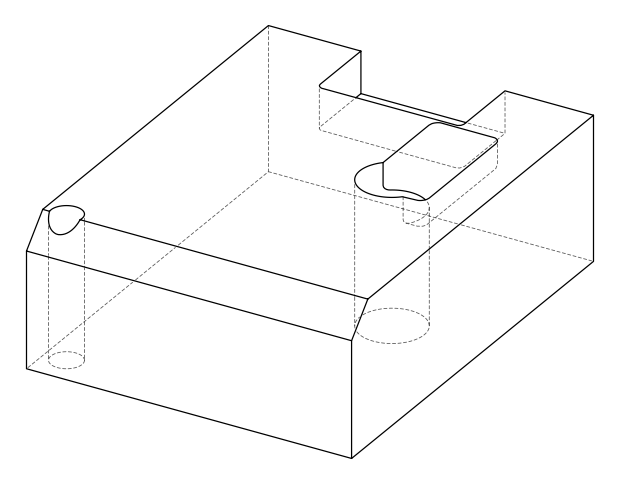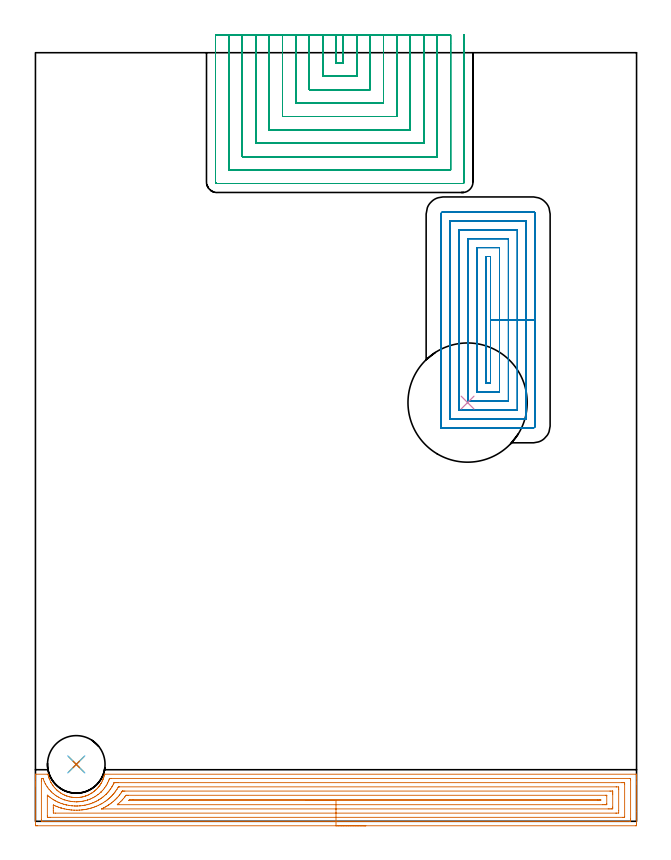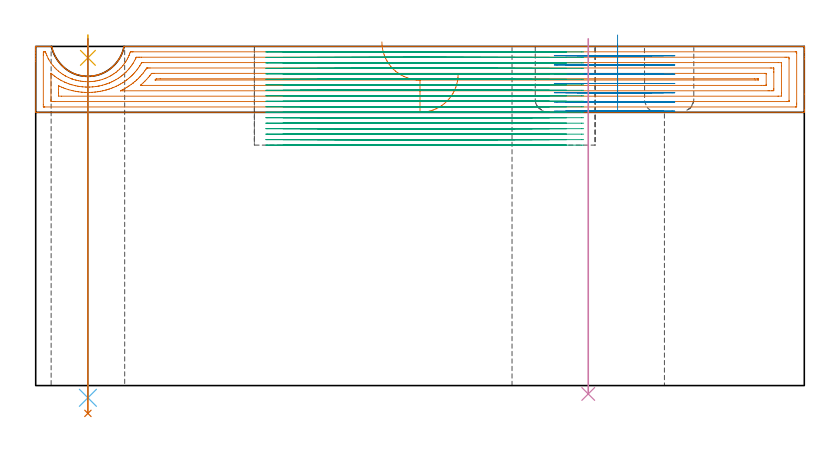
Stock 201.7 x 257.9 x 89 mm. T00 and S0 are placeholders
(PLAN: 7 operations, 6 tool changes, 92.4 min)
(1 AREA_MILL | FG_CHAMFER_SURFACE | UGT0205_001 | 11.15 min | 30184 mm3)
(2 MILL_RECTANGULAR_POCKET | POCKET_RECTANGULAR_STRAIGHT | UGT0201_089 | Follow Part, ap 2.5, ae 75% | 13.27 min | 57416 mm3)
(3 MILL_SLOT | SLOT_PARTIAL_RECTANGULAR | NXT0201_008 | Follow Part, ap 1.5, ae 75% | 66.81 min | 108469 mm3)
(4 INDEXABLE_INSERT_DRILL_THROUGH_HOLE_FROM_SOLID | STEP1HOLE | NXT0302_035 | 0.37 min | 94972 mm3)
(5 SPOT_DRILL | STEP1HOLE_1 | NXT0321_9005460120000 | 0.05 min | 140 mm3)
(6 DRILL_THROUGH_HOLE_INTO_CENTER | STEP1HOLE_1 | NXT0301_065 | 0.38 min | 6033 mm3)
(7 DRILL_TO_ENLARGE_THROUGH_HOLE | STEP1HOLE_1 | UGT0301_260 | 0.39 min | 19474 mm3)
(TOOL UGT0205_001 | Chamfer Mill 20 x 3 x 45 deg. | D20 FL50 Z2)
(TOOL UGT0201_089 | End mill 10 mm | D10 R3 FL22 Z4)
(TOOL NXT0201_008 | ENDMILL 6mm [2P460-0600-NA 1630] | D6 FL26 Z6)
(TOOL NXT0302_035 | Index. Insert Drill 40mm [880-D4000L40-05] | D40 PA176 FL200 Z2)
(TOOL NXT0321_9005460120000 | NC Spot Drill, 142deg, 12mm, Carbide, Uncoated | D12 PA142 FL30 Z2)
(TOOL NXT0301_065 | Carbide Drill 9.4mm [860.1-0940-075A1-MM 2214] | D9.4 PA140 FL98 Z2)
(TOOL UGT0301_260 | Twist Drill 19.3 mm | D19.3 PA118 FL140 Z2)
(OP 1 AREA_MILL)
G17 G21 G94 G90
T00 M6
G54
G17 G0 G90 X110.85 Y-1.5 S1061 M3
G43 Z99. H0
Z81.7
G94 G1 X110.812 Z80.828 F250.
X110.698 Z79.964
X110.509 Z79.112
X110.247 Z78.28
X109.913 Z77.474
X109.51 Z76.7
X109.041 Z75.964
X108.51 Z75.272
X107.921 Z74.629
X107.278 Z74.04
X106.586 Z73.508
X105.85 Z73.04
X105.076 Z72.637
X104.27 Z72.303
X103.438 Z72.041
X102.586 Z71.852
X101.721 Z71.738
X100.85 Z71.7
X0.588
X0.306 Y-1.497 Z71.702
X0.01 Y-1.491 Z71.706
X0. Y-1.191 Z72.006
Y11.919 Z85.113
Y12.508 Z85.702
Y13.115 Z86.312
Y13.401 Z86.597
Y14.008 Z87.205
Y14.294 Z87.489
Y14.865 Z88.064
Y15.408 Z88.607
X0.007 Y15.749 Z88.941
X0.01 Y15.805 Z88.995
X0.139 Y15.8 Z89.
X4.157
X4.209 Y15.802 Z88.998
X4.235 Y15.717 Z88.915
X4.271 Y15.556 Z88.755
X4.302 Y15.409 Z88.608
X4.365 Y15.187 Z88.385
X4.453 Y14.871 Z88.07
X4.536 Y14.611 Z87.81
X4.596 Y14.425 Z87.624
X4.646 Y14.294 Z87.493
X4.766 Y13.982 Z87.181
X5.17 Y13.094 Z86.293
X5.196 Y13.04 Z86.238
X5.443 Y12.618 Z85.818
X5.705 Y12.206 Z85.403
X5.806 Y12.061 Z85.257
X5.893 Y11.935 Z85.133
X6.09 Y11.671 Z84.869
X6.383 Y11.317 Z84.514
X6.677 Y10.992 Z84.188
X6.984 Y10.675 Z83.873
X7.058 Y10.606 Z83.806
X7.124 Y10.545 Z83.745
X7.251 Y10.429 Z83.625
X7.421 Y10.284 Z83.48
X7.56 Y10.165 Z83.362
X7.878 Y9.911 Z83.11
X8.402 Y9.54 Z82.736
X8.609 Y9.411 Z82.608
X8.772 Y9.309 Z82.506
X9.216 Y9.065 Z82.263
X9.666 Y8.841 Z82.04
X9.946 Y8.72 Z81.915
X10.1 Y8.65 Z81.849
X10.13 Y8.638 Z81.838
X10.222 Y8.603 Z81.802
X10.328 Y8.563 Z81.759
X10.392 Y8.542 Z81.736
X10.56 Y8.481 Z81.678
X11.006 Y8.342 Z81.541
X11.454 Y8.222 Z81.422
X11.496 Y8.213 Z81.413
X11.9 Y8.127 Z81.325
X12.174 Y8.083 Z81.276
X12.348 Y8.052 Z81.25
X12.533 Y8.031 Z81.227
X12.62 Y8.022 Z81.215
X12.795 Y8. Z81.196
X13.242 Y7.967 Z81.164
X13.689 Y7.953 Z81.149
X14.136 Y7.965 Z81.163
X14.583 Y7.997 Z81.194
X14.848 Y8.029 Z81.224
X14.951 Y8.039 Z81.238
X15.03 Y8.048 Z81.247
X15.212 Y8.078 Z81.277
X15.478 Y8.122 Z81.321
X15.739 Y8.178 Z81.375
X15.924 Y8.217 Z81.415
X16.108 Y8.266 Z81.464
X16.184 Y8.287 Z81.483
X16.27 Y8.309 Z81.506
X16.372 Y8.337 Z81.533
X16.63 Y8.419 Z81.612
X16.818 Y8.478 Z81.672
X16.855 Y8.491 Z81.686
X17.076 Y8.571 Z81.766
X17.264 Y8.638 Z81.837
X17.298 Y8.65 Z81.849
X17.712 Y8.831 Z82.03
X17.837 Y8.893 Z82.092
X17.967 Y8.957 Z82.155
X18.084 Y9.015 Z82.214
X18.162 Y9.053 Z82.252
X18.606 Y9.297 Z82.494
X18.858 Y9.454 Z82.65
X18.997 Y9.54 Z82.737
X19.5 Y9.895 Z83.093
X19.749 Y10.092 Z83.291
X19.829 Y10.155 Z83.354
X19.966 Y10.272 Z83.471
X20.15 Y10.428 Z83.626
X20.195 Y10.47 Z83.668
X20.394 Y10.652 Z83.852
X20.712 Y10.98 Z84.178
X21.017 Y11.316 Z84.515
X21.288 Y11.644 Z84.841
X21.383 Y11.776 Z84.975
X21.48 Y11.911 Z85.11
X21.587 Y12.061 Z85.257
X21.68 Y12.19 Z85.389
X21.691 Y12.205 Z85.404
X21.801 Y12.375 Z85.574
X21.886 Y12.508 Z85.704
X21.945 Y12.599 Z85.797
X21.977 Y12.653 Z85.853
X22.043 Y12.764 Z85.963
X22.154 Y12.954 Z86.148
X22.182 Y13.002 Z86.196
X22.23 Y13.096 Z86.291
X22.443 Y13.535 Z86.734
X22.638 Y13.982 Z87.181
X22.71 Y14.175 Z87.373
X22.754 Y14.294 Z87.489
X22.804 Y14.426 Z87.623
X22.948 Y14.871 Z88.07
X23.037 Y15.187 Z88.381
X23.076 Y15.324 Z88.519
X23.123 Y15.536 Z88.732
X23.174 Y15.748 Z88.94
X23.191 Y15.804 Z88.995
X23.311 Y15.8 Z89.
X201.561
X201.69 Y15.805 Z88.995
X201.693 Y15.749 Z88.941
X201.7 Y15.408 Z88.607
Y14.871 Z88.07
Y14.294 Z87.489
Y13.115 Z86.312
Y12.508 Z85.702
Y3.283 Z76.48
Y-0.887 Z72.31
X201.698 Y-1.193 Z72.004
X201.69 Y-1.492 Z71.705
X201.392 Y-1.499 Z71.699
X100.85 Y-1.5 Z71.7
Y-0.086 Z73.114
X2.371 Y-0.085 Z73.115
X2.279 Y-0.084 Z73.116
X2.096 Y-0.079 Z73.121
X2.009 Y-0.073 Z73.127
X2.006 Y-0.047 Z73.153
X2.004 Y0.006 Z73.206
X2. Y0.528 Z73.728
Y13.401 Z86.601
X2.002 Y13.771 Z86.971
X2.01 Y14.294 Z87.494
X2.014 Y14.379 Z87.579
X2.188 Y14.383 Z87.583
X2.28 Y14.385 Z87.585
X2.371
X2.462 Y14.382 Z87.582
X2.521 Y14.379 Z87.579
X2.552 Y14.374 Z87.574
X2.559 Y14.358 Z87.558
X2.585 Y14.294 Z87.494
X2.707 Y13.957 Z87.157
X2.94 Y13.401 Z86.601
X3.262 Y12.674 Z85.874
X3.351 Y12.508 Z85.708
X3.46 Y12.309 Z85.509
X3.898 Y11.615 Z84.815
X4.153 Y11.25 Z84.45
X4.569 Y10.722 Z83.922
X5.044 Y10.186 Z83.386
X5.393 Y9.829 Z83.029
X5.935 Y9.344 Z82.544
X6.442 Y8.936 Z82.136
X6.827 Y8.663 Z81.863
X7.197 Y8.414 Z81.614
X7.718 Y8.097 Z81.297
X7.739 Y8.085 Z81.285
X7.819 Y8.043 Z81.243
X8.609 Y7.648 Z80.848
X9.3 Y7.351 Z80.551
X9.5 Y7.274 Z80.474
X9.553 Y7.255 Z80.455
X9.592 Y7.242 Z80.442
X9.875 Y7.15 Z80.35
X10.392 Y7.001 Z80.201
X10.596 Y6.945 Z80.145
X11.283 Y6.788 Z79.988
X11.723 Y6.709 Z79.909
X12.174 Y6.644 Z79.844
X12.355 Y6.621 Z79.821
X12.52 Y6.604 Z79.804
X13.065 Y6.564 Z79.764
X13.671 Y6.543 Z79.743
X13.867 Y6.542 Z79.742
X13.924 Y6.543 Z79.743
X13.954
X14.528 Y6.578 Z79.778
X14.848 Y6.601 Z79.801
X15.339 Y6.657 Z79.857
X15.739 Y6.72 Z79.92
X16.103 Y6.785 Z79.985
X16.63 Y6.9 Z80.1
X16.827 Y6.953 Z80.153
X17.521 Y7.148 Z80.348
X17.526 Y7.15 Z80.35
X18.176 Y7.387 Z80.587
X18.412 Y7.482 Z80.682
X18.802 Y7.653 Z80.853
X19.304 Y7.896 Z81.096
X19.4 Y7.946 Z81.146
X19.579 Y8.043 Z81.243
X19.969 Y8.269 Z81.469
X20.195 Y8.409 Z81.609
X20.511 Y8.619 Z81.819
X20.965 Y8.936 Z82.136
X21.034 Y8.988 Z82.188
X21.086 Y9.029 Z82.229
X21.521 Y9.393 Z82.593
X21.977 Y9.789 Z82.989
X21.998 Y9.809 Z83.009
X22.018 Y9.829 Z83.029
X22.431 Y10.268 Z83.468
X22.855 Y10.736 Z83.936
X22.869 Y10.754 Z83.954
X23.236 Y11.247 Z84.447
X23.499 Y11.615 Z84.815
X23.605 Y11.77 Z84.97
X23.76 Y12.01 Z85.21
X24.047 Y12.508 Z85.708
X24.246 Y12.913 Z86.113
X24.472 Y13.401 Z86.601
X24.527 Y13.526 Z86.726
X24.651 Y13.835 Z87.035
X24.773 Y14.172 Z87.372
X24.818 Y14.294 Z87.494
X24.85 Y14.375 Z87.575
X25.176 Y14.382 Z87.582
X25.359 Y14.385 Z87.585
X25.451 Y14.386 Z87.586
X25.542
X199.329 Y14.385 Z87.585
X199.421 Y14.384 Z87.584
X199.603 Y14.379 Z87.579
X199.691 Y14.373 Z87.573
X199.694 Y14.347 Z87.547
X199.696 Y14.294 Z87.494
X199.7 Y13.923 Z87.123
Y0.899 Z74.099
X199.698 Y0.529 Z73.729
X199.69 Y0.006 Z73.206
X199.686 Y-0.079 Z73.121
X199.513 Y-0.083 Z73.117
X199.42 Y-0.085 Z73.115
X100.85 Y-0.086 Z73.114
Y1.328 Z74.528
X5.044 Y1.329 Z74.529
X4.613 Y1.331 Z74.531
X4.153 Y1.336 Z74.536
X4.01 Y1.339 Z74.539
X4.003 Y1.639 Z74.839
X4.001 Y1.792 Z74.992
Y8.35 Z81.55
X4.004 Y8.656 Z81.856
X4.009 Y8.743 Z81.943
X4.012 Y8.766 Z81.966
X4.153 Y8.649 Z81.849
X4.483 Y8.37 Z81.57
X4.886 Y8.043 Z81.243
X5.044 Y7.922 Z81.122
X5.474 Y7.612 Z80.812
X5.935 Y7.316 Z80.516
X6.21 Y7.15 Z80.35
X6.604 Y6.926 Z80.126
X6.827 Y6.809 Z80.009
X7.516 Y6.459 Z79.659
X7.718 Y6.371 Z79.571
X7.99 Y6.257 Z79.457
X8.609 Y6.014 Z79.214
X8.975 Y5.89 Z79.09
X9.5 Y5.732 Z78.932
X10.213 Y5.543 Z78.743
X10.392 Y5.501 Z78.701
X10.504 Y5.476 Z78.676
X11.052 Y5.364 Z78.564
X11.283 Y5.324 Z78.524
X11.33 Y5.317 Z78.517
X12.174 Y5.211 Z78.411
X12.342 Y5.195 Z78.395
X13.065 Y5.148 Z78.348
X13.291 Y5.138 Z78.338
X13.631 Y5.13 Z78.33
X13.956 Y5.135 Z78.335
X14.178 Y5.142 Z78.342
X14.848 Y5.179 Z78.379
X15.02 Y5.192 Z78.392
X15.739 Y5.27 Z78.47
X15.822 Y5.281 Z78.481
X16.353 Y5.364 Z78.564
X16.587 Y5.407 Z78.607
X16.63 Y5.416 Z78.616
X17.314 Y5.572 Z78.772
X17.521 Y5.626 Z78.826
X18.009 Y5.768 Z78.968
X18.412 Y5.89 Z79.09
X18.684 Y5.985 Z79.185
X19.304 Y6.207 Z79.407
X19.339 Y6.221 Z79.421
X19.426 Y6.257 Z79.457
X19.955 Y6.498 Z79.698
X20.195 Y6.614 Z79.814
X20.551 Y6.793 Z79.993
X21.086 Y7.082 Z80.282
X21.129 Y7.107 Z80.307
X21.202 Y7.15 Z80.35
X21.675 Y7.452 Z80.652
X21.977 Y7.654 Z80.854
X22.205 Y7.815 Z81.015
X22.514 Y8.043 Z81.243
X22.713 Y8.199 Z81.399
X22.869 Y8.326 Z81.526
X23.195 Y8.609 Z81.809
X23.564 Y8.936 Z82.136
X23.665 Y9.031 Z82.231
X23.76 Y9.125 Z82.325
X24.1 Y9.488 Z82.688
X24.408 Y9.829 Z83.029
X24.521 Y9.959 Z83.159
X24.651 Y10.116 Z83.316
X24.912 Y10.46 Z83.66
X25.104 Y10.722 Z83.922
X25.285 Y10.98 Z84.18
X25.542 Y11.362 Z84.562
X25.638 Y11.519 Z84.719
X25.693 Y11.615 Z84.815
X25.959 Y12.09 Z85.29
X26.166 Y12.508 Z85.708
X26.254 Y12.688 Z85.888
X26.298 Y12.781 Z85.981
X26.346 Y12.877 Z86.077
X26.385 Y12.953 Z86.153
X26.433 Y12.964 Z86.164
X26.865 Y12.969 Z86.169
X27.325 Y12.971 Z86.171
X27.753
X196.656
X197.087 Y12.969 Z86.169
X197.547 Y12.964 Z86.164
X197.69 Y12.961 Z86.161
X197.697 Y12.661 Z85.861
X197.699 Y12.508 Z85.708
Y1.639 Z74.839
X197.695 Y1.486 Z74.686
X197.69 Y1.384 Z74.584
X197.683 Y1.335 Z74.535
X197.662 Y1.333 Z74.533
X197.547 Y1.331 Z74.531
X197.118 Y1.329 Z74.529
X100.85 Y1.328 Z74.528
Y2.743 Z75.943
X6.768 Y2.744 Z75.944
X6.01 Y2.756 Z75.956
X6. Y3.513 Z76.713
Y3.578 Z76.778
Y4.471 Z77.671
Y5.299 Z78.499
X6.002 Y5.364 Z78.564
X6.006 Y5.435 Z78.635
X6.022 Y5.465 Z78.665
X6.242 Y5.364 Z78.564
X6.827 Y5.106 Z78.306
X7.269 Y4.921 Z78.121
X7.718 Y4.748 Z77.948
X8.561 Y4.471 Z77.671
X8.609 Y4.456 Z77.656
X8.63 Y4.45 Z77.65
X9.5 Y4.226 Z77.426
X9.821 Y4.15 Z77.35
X10.392 Y4.033 Z77.233
X10.924 Y3.938 Z77.138
X11.283 Y3.89 Z77.09
X11.946 Y3.806 Z77.006
X12.174 Y3.786 Z76.986
X12.907 Y3.737 Z76.937
X13.065 Y3.731 Z76.931
X13.817 Y3.718 Z76.918
X13.956 Y3.72 Z76.92
X14.677 Y3.749 Z76.949
X14.848 Y3.76 Z76.96
X15.503 Y3.814 Z77.014
X15.739 Y3.84 Z77.04
X16.298 Y3.911 Z77.111
X16.63 Y3.965 Z77.165
X17.061 Y4.039 Z77.239
X17.521 Y4.136 Z77.336
X17.795 Y4.196 Z77.396
X18.412 Y4.353 Z77.553
X18.505 Y4.378 Z77.578
X18.829 Y4.471 Z77.671
X19.191 Y4.584 Z77.784
X19.304 Y4.621 Z77.821
X19.848 Y4.818 Z78.018
X20.195 Y4.947 Z78.147
X20.492 Y5.067 Z78.267
X21.086 Y5.324 Z78.524
X21.113 Y5.337 Z78.537
X21.169 Y5.364 Z78.564
X21.704 Y5.638 Z78.838
X21.977 Y5.785 Z78.985
X22.279 Y5.954 Z79.154
X22.796 Y6.257 Z79.457
X22.841 Y6.284 Z79.484
X22.869 Y6.302 Z79.502
X23.374 Y6.643 Z79.843
X23.76 Y6.915 Z80.115
X23.895 Y7.015 Z80.215
X24.069 Y7.15 Z80.35
X24.39 Y7.412 Z80.612
X24.651 Y7.629 Z80.829
X24.871 Y7.823 Z81.023
X25.112 Y8.043 Z81.243
X25.332 Y8.254 Z81.454
X25.542 Y8.465 Z81.665
X25.769 Y8.708 Z81.908
X25.975 Y8.936 Z82.136
X26.188 Y9.182 Z82.382
X26.433 Y9.473 Z82.673
X26.588 Y9.674 Z82.874
X26.703 Y9.829 Z83.029
X26.963 Y10.192 Z83.392
X27.325 Y10.715 Z83.915
X27.327 Y10.719 Z83.919
X27.662 Y11.277 Z84.477
X27.819 Y11.532 Z84.732
X27.832 Y11.551 Z84.751
X27.852 Y11.553 Z84.753
X27.903 Y11.555 Z84.755
X28.007 Y11.557 Z84.757
X28.216
X194.873
X194.932 Y11.556 Z84.756
X195.69 Y11.544 Z84.744
X195.7 Y10.787 Z83.987
Y10.722 Z83.922
X195.699 Y3.578 Z76.778
X195.693 Y2.757 Z75.957
X194.873 Y2.744 Z75.944
X194.815 Y2.743 Z75.943
X100.85
Y4.157 Z77.357
X22.869
X22.289 Y4.158 Z77.358
X22.274 Y4.16 Z77.36
X22.267 Y4.161 Z77.361
X22.273 Y4.175 Z77.375
X22.852 Y4.471 Z77.671
X22.869 Y4.48 Z77.68
X23.434 Y4.798 Z77.998
X23.76 Y4.985 Z78.185
X23.996 Y5.128 Z78.328
X24.375 Y5.364 Z78.564
X24.542 Y5.473 Z78.673
X24.651 Y5.546 Z78.746
X25.065 Y5.842 Z79.042
X25.542 Y6.189 Z79.389
X25.581 Y6.219 Z79.419
X25.628 Y6.257 Z79.457
X26.066 Y6.625 Z79.825
X26.433 Y6.937 Z80.137
X26.546 Y7.037 Z80.237
X26.667 Y7.15 Z80.35
X27. Y7.475 Z80.675
X27.325 Y7.802 Z81.002
X27.441 Y7.926 Z81.126
X27.546 Y8.043 Z81.243
X27.857 Y8.403 Z81.603
X28.216 Y8.828 Z82.028
X28.263 Y8.889 Z82.089
X28.299 Y8.936 Z82.136
X28.639 Y9.405 Z82.605
X28.941 Y9.829 Z83.029
X29.009 Y9.927 Z83.127
X29.107 Y10.069 Z83.269
X29.152 Y10.123 Z83.323
X29.182 Y10.136 Z83.336
X29.252 Y10.139 Z83.339
X29.396 Y10.141 Z83.341
X29.685 Y10.143 Z83.343
X29.998
X192.778
X193.091 Y10.142 Z83.342
X193.673 Y10.139 Z83.339
X193.684 Y10.137 Z83.337
X193.694 Y10.118 Z83.318
X193.697 Y9.829 Z83.029
X193.7 Y9.219 Z82.419
Y8.936 Z82.136
X193.699 Y4.755 Z77.955
X193.695 Y4.471 Z77.671
X193.69 Y4.173 Z77.373
X193.398 Y4.164 Z77.364
X193.091 Y4.16 Z77.36
X192.513 Y4.157 Z77.357
X192.2
X100.85
Y5.571 Z78.771
X28.009
X27.662 Y5.573 Z78.773
X27.557 Y5.574 Z78.774
X27.469 Y5.578 Z78.778
X27.504 Y5.619 Z78.819
X27.647 Y5.747 Z78.947
X27.746 Y5.835 Z79.035
X28.226 Y6.257 Z79.457
X28.669 Y6.696 Z79.896
X29.118 Y7.15 Z80.35
X29.526 Y7.623 Z80.823
X29.884 Y8.043 Z81.243
X29.936 Y8.106 Z81.306
X29.998 Y8.185 Z81.385
X30.324 Y8.61 Z81.81
X30.4 Y8.704 Z81.904
X30.424 Y8.722 Z81.922
X30.462 Y8.725 Z81.925
X30.547 Y8.727 Z81.927
X30.889 Y8.729 Z81.929
X31.096
X191.309
X191.516 Y8.728 Z81.928
X191.652 Y8.724 Z81.924
X191.681 Y8.722 Z81.922
X191.69 Y8.709 Z81.909
X191.694 Y8.683 Z81.883
X191.699 Y8.545 Z81.745
X191.7 Y5.865 Z79.065
X191.697 Y5.734 Z78.934
X191.69 Y5.63 Z78.83
X191.684 Y5.578 Z78.778
X191.65 Y5.576 Z78.776
X191.309 Y5.572 Z78.772
X191.102 Y5.571 Z78.771
X190.417
X100.85
Y6.985 Z80.185
X31.507 Y6.986 Z80.186
X31.419 Y6.987 Z80.187
X31.362 Y6.99 Z80.19
X31.345 Y6.993 Z80.193
X31.35 Y7.002 Z80.202
X31.475 Y7.15 Z80.35
X31.623 Y7.308 Z80.508
X32.672 Y7.315 Z80.515
X188.635
X189.363 Y7.313 Z80.513
X189.526 Y7.311 Z80.511
X189.681 Y7.308 Z80.508
X189.69 Y7.15 Z80.35
X189.683 Y6.992 Z80.192
X189.526 Y6.99 Z80.19
X188.799 Y6.986 Z80.186
X100.85 Y6.985 Z80.185
X99.978 Z80.223
X99.113 Z80.337
X98.262 Z80.526
X97.43 Z80.788
X96.624 Z81.122
X95.85 Z81.525
X95.114 Z81.994
X94.422 Z82.525
X93.779 Z83.114
X93.189 Z83.757
X92.658 Z84.45
X92.19 Z85.185
X91.787 Z85.959
X91.453 Z86.765
X91.191 Z87.597
X91.002 Z88.449
X90.888 Z89.314
X90.85 Z90.185
G0 Z99.
M5
M2
(OP 2 MILL_RECTANGULAR_POCKET)
G17 G21 G94 G90
T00 M6
G54
G17 G0 G90 X152.7 Y147.99 S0 M3
G43 Z99. H0
Z92.
G94 G1 Y168.25 Z86.571 F250.
Y189.5 F500.
X151.1
Y147.
X152.7
Y168.25
X155.7
Y192.5
X148.1
Y144.
X155.7
Y168.25
X158.7
Y195.5
X145.1
Y141.
X158.7
Y168.25
X161.7
Y198.5
X142.1
Y138.
X161.7
Y168.25
X164.7
Y201.5
X139.1
Y135.
X164.7
Y168.25
X167.7
Y203.8
G3 X167. Y204.5 R0.7
G1 X136.8
G3 X136.1 Y203.8 R0.7
G1 Y132.
X167.
G3 X167.7 Y132.7 R0.7
G1 Y168.25
Y169.25
G0 X152.7 Y147.99 Z89.571
G1 Y168.25 Z84.143 F250.
Y189.5 F500.
X151.1
Y147.
X152.7
Y168.25
X155.7
Y192.5
X148.1
Y144.
X155.7
Y168.25
X158.7
Y195.5
X145.1
Y141.
X158.7
Y168.25
X161.7
Y198.5
X142.1
Y138.
X161.7
Y168.25
X164.7
Y201.5
X139.1
Y135.
X164.7
Y168.25
X167.7
Y203.8
G3 X167. Y204.5 R0.7
G1 X136.8
G3 X136.1 Y203.8 R0.7
G1 Y132.
X167.
G3 X167.7 Y132.7 R0.7
G1 Y168.25
Y169.25
G0 X152.7 Y147.99 Z87.143
G1 Y168.25 Z81.714 F250.
Y189.5 F500.
X151.1
Y147.
X152.7
Y168.25
X155.7
Y192.5
X148.1
Y144.
X155.7
Y168.25
X158.7
Y195.5
X145.1
Y141.
X158.7
Y168.25
X161.7
Y198.5
X142.1
Y138.
X161.7
Y168.25
X164.7
Y201.5
X139.1
Y135.
X164.7
Y168.25
X167.7
Y203.8
G3 X167. Y204.5 R0.7
G1 X136.8
G3 X136.1 Y203.8 R0.7
G1 Y132.
X167.
G3 X167.7 Y132.7 R0.7
G1 Y168.25
Y169.25
G0 X152.7 Y147.99 Z84.714
G1 Y168.25 Z79.286 F250.
Y189.5 F500.
X151.1
Y147.
X152.7
Y168.25
X155.7
Y192.5
X148.1
Y144.
X155.7
Y168.25
X158.7
Y195.5
X145.1
Y141.
X158.7
Y168.25
X161.7
Y198.5
X142.1
Y138.
X161.7
Y168.25
X164.7
Y201.5
X139.1
Y135.
X164.7
Y168.25
X167.7
Y203.8
G3 X167. Y204.5 R0.7
G1 X136.8
G3 X136.1 Y203.8 R0.7
G1 Y132.
X167.
G3 X167.7 Y132.7 R0.7
G1 Y168.25
Y169.25
G0 X152.7 Y147.99 Z82.286
G1 Y168.25 Z76.857 F250.
Y189.5 F500.
X151.1
Y147.
X152.7
Y168.25
X155.7
Y192.5
X148.1
Y144.
X155.7
Y168.25
X158.7
Y195.5
X145.1
Y141.
X158.7
Y168.25
X161.7
Y198.5
X142.1
Y138.
X161.7
Y168.25
X164.7
Y201.5
X139.1
Y135.
X164.7
Y168.25
X167.7
Y203.8
G3 X167. Y204.5 R0.7
G1 X136.8
G3 X136.1 Y203.8 R0.7
G1 Y132.
X167.
G3 X167.7 Y132.7 R0.7
G1 Y168.25
Y169.25
G0 X152.7 Y147.99 Z79.857
G1 Y168.25 Z74.429 F250.
Y189.5 F500.
X151.1
Y147.
X152.7
Y168.25
X155.7
Y192.5
X148.1
Y144.
X155.7
Y168.25
X158.7
Y195.5
X145.1
Y141.
X158.7
Y168.25
X161.7
Y198.5
X142.1
Y138.
X161.7
Y168.25
X164.7
Y201.5
X139.1
Y135.
X164.7
Y168.25
X167.7
Y203.8
G3 X167. Y204.5 R0.7
G1 X136.8
G3 X136.1 Y203.8 R0.7
G1 Y132.
X167.
G3 X167.7 Y132.7 R0.7
G1 Y168.25
Y169.25
G0 X152.7 Y147.99 Z77.429
G1 Y168.25 Z72. F250.
Y189.5 F500.
X151.1
Y147.
X152.7
Y168.25
X155.7
Y192.5
X148.1
Y144.
X155.7
Y168.25
X158.7
Y195.5
X145.1
Y141.
X158.7
Y168.25
X161.7
Y198.5
X142.1
Y138.
X161.7
Y168.25
X164.7
Y201.5
X139.1
Y135.
X164.7
Y168.25
X167.7
Y203.8
G3 X167. Y204.5 R0.7
G1 X136.8
G3 X136.1 Y203.8 R0.7
G1 Y132.
X167.
G3 X167.7 Y132.7 R0.7
G1 Y168.25
Y169.25
G0 Z99.
M5
M2
(OP 3 MILL_SLOT)
G17 G21 G94 G90
T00 M6
G54
G17 G0 G90 X100.9 Y263.9 S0 M3
G43 Z99. H1
Z87.561
G94 G1 Y260.9 F250.
Y254.5 F500.
X103.3
Y260.9
Y263.9 F250.
X96.4
Y260.9
Y250. F500.
X107.8
Y260.9
Y263.9 F250.
X91.9
Y260.9
Y245.5 F500.
X112.3
Y260.9
Y263.9 F250.
X87.4
Y260.9
Y241. F500.
X116.8
Y260.9
Y263.9 F250.
X82.9
Y260.9
Y236.5 F500.
X121.3
Y260.9
Y263.9 F250.
X78.4
Y260.9
Y232. F500.
X125.8
Y260.9
Y263.9 F250.
X73.9
Y260.9
Y227.5 F500.
X130.3
Y260.9
Y263.9 F250.
X69.4
Y260.9
Y223. F500.
X134.8
Y260.9
Y263.9 F250.
X64.9
Y260.9
Y218.5 F500.
X139.3
Y260.9
Y263.9 F250.
X60.4
Y260.9
Y214.5 F500.
G3 X60.9 Y214. R0.5
G1 X143.3
G3 X143.8 Y214.5 R0.5
G1 Y260.9
Y263.9 F250.
G0 X100.9 Z86.122
G1 Y260.9
Y254.5 F500.
X103.3
Y260.9
Y263.9 F250.
X96.4
Y260.9
Y250. F500.
X107.8
Y260.9
Y263.9 F250.
X91.9
Y260.9
Y245.5 F500.
X112.3
Y260.9
Y263.9 F250.
X87.4
Y260.9
Y241. F500.
X116.8
Y260.9
Y263.9 F250.
X82.9
Y260.9
Y236.5 F500.
X121.3
Y260.9
Y263.9 F250.
X78.4
Y260.9
Y232. F500.
X125.8
Y260.9
Y263.9 F250.
X73.9
Y260.9
Y227.5 F500.
X130.3
Y260.9
Y263.9 F250.
X69.4
Y260.9
Y223. F500.
X134.8
Y260.9
Y263.9 F250.
X64.9
Y260.9
Y218.5 F500.
X139.3
Y260.9
Y263.9 F250.
X60.4
Y260.9
Y214.5 F500.
G3 X60.9 Y214. R0.5
G1 X143.3
G3 X143.8 Y214.5 R0.5
G1 Y260.9
Y263.9 F250.
G0 X100.9 Z84.683
G1 Y260.9
Y254.5 F500.
X103.3
Y260.9
Y263.9 F250.
X96.4
Y260.9
Y250. F500.
X107.8
Y260.9
Y263.9 F250.
X91.9
Y260.9
Y245.5 F500.
X112.3
Y260.9
Y263.9 F250.
X87.4
Y260.9
Y241. F500.
X116.8
Y260.9
Y263.9 F250.
X82.9
Y260.9
Y236.5 F500.
X121.3
Y260.9
Y263.9 F250.
X78.4
Y260.9
Y232. F500.
X125.8
Y260.9
Y263.9 F250.
X73.9
Y260.9
Y227.5 F500.
X130.3
Y260.9
Y263.9 F250.
X69.4
Y260.9
Y223. F500.
X134.8
Y260.9
Y263.9 F250.
X64.9
Y260.9
Y218.5 F500.
X139.3
Y260.9
Y263.9 F250.
X60.4
Y260.9
Y214.5 F500.
G3 X60.9 Y214. R0.5
G1 X143.3
G3 X143.8 Y214.5 R0.5
G1 Y260.9
Y263.9 F250.
G0 X100.9 Z83.244
G1 Y260.9
Y254.5 F500.
X103.3
Y260.9
Y263.9 F250.
X96.4
Y260.9
Y250. F500.
X107.8
Y260.9
Y263.9 F250.
X91.9
Y260.9
Y245.5 F500.
X112.3
Y260.9
Y263.9 F250.
X87.4
Y260.9
Y241. F500.
X116.8
Y260.9
Y263.9 F250.
X82.9
Y260.9
Y236.5 F500.
X121.3
Y260.9
Y263.9 F250.
X78.4
Y260.9
Y232. F500.
X125.8
Y260.9
Y263.9 F250.
X73.9
Y260.9
Y227.5 F500.
X130.3
Y260.9
Y263.9 F250.
X69.4
Y260.9
Y223. F500.
X134.8
Y260.9
Y263.9 F250.
X64.9
Y260.9
Y218.5 F500.
X139.3
Y260.9
Y263.9 F250.
X60.4
Y260.9
Y214.5 F500.
G3 X60.9 Y214. R0.5
G1 X143.3
G3 X143.8 Y214.5 R0.5
G1 Y260.9
Y263.9 F250.
G0 X100.9 Z81.805
G1 Y260.9
Y254.5 F500.
X103.3
Y260.9
Y263.9 F250.
X96.4
Y260.9
Y250. F500.
X107.8
Y260.9
Y263.9 F250.
X91.9
Y260.9
Y245.5 F500.
X112.3
Y260.9
Y263.9 F250.
X87.4
Y260.9
Y241. F500.
X116.8
Y260.9
Y263.9 F250.
X82.9
Y260.9
Y236.5 F500.
X121.3
Y260.9
Y263.9 F250.
X78.4
Y260.9
Y232. F500.
X125.8
Y260.9
Y263.9 F250.
X73.9
Y260.9
Y227.5 F500.
X130.3
Y260.9
Y263.9 F250.
X69.4
Y260.9
Y223. F500.
X134.8
Y260.9
Y263.9 F250.
X64.9
Y260.9
Y218.5 F500.
X139.3
Y260.9
Y263.9 F250.
X60.4
Y260.9
Y214.5 F500.
G3 X60.9 Y214. R0.5
G1 X143.3
G3 X143.8 Y214.5 R0.5
G1 Y260.9
Y263.9 F250.
G0 X100.9 Z80.367
G1 Y260.9
Y254.5 F500.
X103.3
Y260.9
Y263.9 F250.
X96.4
Y260.9
Y250. F500.
X107.8
Y260.9
Y263.9 F250.
X91.9
Y260.9
Y245.5 F500.
X112.3
Y260.9
Y263.9 F250.
X87.4
Y260.9
Y241. F500.
X116.8
Y260.9
Y263.9 F250.
X82.9
Y260.9
Y236.5 F500.
X121.3
Y260.9
Y263.9 F250.
X78.4
Y260.9
Y232. F500.
X125.8
Y260.9
Y263.9 F250.
X73.9
Y260.9
Y227.5 F500.
X130.3
Y260.9
Y263.9 F250.
X69.4
Y260.9
Y223. F500.
X134.8
Y260.9
Y263.9 F250.
X64.9
Y260.9
Y218.5 F500.
X139.3
Y260.9
Y263.9 F250.
X60.4
Y260.9
Y214.5 F500.
G3 X60.9 Y214. R0.5
G1 X143.3
G3 X143.8 Y214.5 R0.5
G1 Y260.9
Y263.9 F250.
G0 X100.9 Z78.928
G1 Y260.9
Y254.5 F500.
X103.3
Y260.9
Y263.9 F250.
X96.4
Y260.9
Y250. F500.
X107.8
Y260.9
Y263.9 F250.
X91.9
Y260.9
Y245.5 F500.
X112.3
Y260.9
Y263.9 F250.
X87.4
Y260.9
Y241. F500.
X116.8
Y260.9
Y263.9 F250.
X82.9
Y260.9
Y236.5 F500.
X121.3
Y260.9
Y263.9 F250.
X78.4
Y260.9
Y232. F500.
X125.8
Y260.9
Y263.9 F250.
X73.9
Y260.9
Y227.5 F500.
X130.3
Y260.9
Y263.9 F250.
X69.4
Y260.9
Y223. F500.
X134.8
Y260.9
Y263.9 F250.
X64.9
Y260.9
Y218.5 F500.
X139.3
Y260.9
Y263.9 F250.
X60.4
Y260.9
Y214.5 F500.
G3 X60.9 Y214. R0.5
G1 X143.3
G3 X143.8 Y214.5 R0.5
G1 Y260.9
Y263.9 F250.
G0 X100.9 Z77.489
G1 Y260.9
Y254.5 F500.
X103.3
Y260.9
Y263.9 F250.
X96.4
Y260.9
Y250. F500.
X107.8
Y260.9
Y263.9 F250.
X91.9
Y260.9
Y245.5 F500.
X112.3
Y260.9
Y263.9 F250.
X87.4
Y260.9
Y241. F500.
X116.8
Y260.9
Y263.9 F250.
X82.9
Y260.9
Y236.5 F500.
X121.3
Y260.9
Y263.9 F250.
X78.4
Y260.9
Y232. F500.
X125.8
Y260.9
Y263.9 F250.
X73.9
Y260.9
Y227.5 F500.
X130.3
Y260.9
Y263.9 F250.
X69.4
Y260.9
Y223. F500.
X134.8
Y260.9
Y263.9 F250.
X64.9
Y260.9
Y218.5 F500.
X139.3
Y260.9
Y263.9 F250.
X60.4
Y260.9
Y214.5 F500.
G3 X60.9 Y214. R0.5
G1 X143.3
G3 X143.8 Y214.5 R0.5
G1 Y260.9
Y263.9 F250.
G0 X100.9 Z76.05
G1 Y260.9
Y254.5 F500.
X103.3
Y260.9
Y263.9 F250.
X96.4
Y260.9
Y250. F500.
X107.8
Y260.9
Y263.9 F250.
X91.9
Y260.9
Y245.5 F500.
X112.3
Y260.9
Y263.9 F250.
X87.4
Y260.9
Y241. F500.
X116.8
Y260.9
Y263.9 F250.
X82.9
Y260.9
Y236.5 F500.
X121.3
Y260.9
Y263.9 F250.
X78.4
Y260.9
Y232. F500.
X125.8
Y260.9
Y263.9 F250.
X73.9
Y260.9
Y227.5 F500.
X130.3
Y260.9
Y263.9 F250.
X69.4
Y260.9
Y223. F500.
X134.8
Y260.9
Y263.9 F250.
X64.9
Y260.9
Y218.5 F500.
X139.3
Y260.9
Y263.9 F250.
X60.4
Y260.9
Y214.5 F500.
G3 X60.9 Y214. R0.5
G1 X143.3
G3 X143.8 Y214.5 R0.5
G1 Y260.9
Y263.9 F250.
G0 X100.9 Z74.611
G1 Y260.9
Y254.5 F500.
X103.3
Y260.9
Y263.9 F250.
X96.4
Y260.9
Y250. F500.
X107.8
Y260.9
Y263.9 F250.
X91.9
Y260.9
Y245.5 F500.
X112.3
Y260.9
Y263.9 F250.
X87.4
Y260.9
Y241. F500.
X116.8
Y260.9
Y263.9 F250.
X82.9
Y260.9
Y236.5 F500.
X121.3
Y260.9
Y263.9 F250.
X78.4
Y260.9
Y232. F500.
X125.8
Y260.9
Y263.9 F250.
X73.9
Y260.9
Y227.5 F500.
X130.3
Y260.9
Y263.9 F250.
X69.4
Y260.9
Y223. F500.
X134.8
Y260.9
Y263.9 F250.
X64.9
Y260.9
Y218.5 F500.
X139.3
Y260.9
Y263.9 F250.
X60.4
Y260.9
Y214.5 F500.
G3 X60.9 Y214. R0.5
G1 X143.3
G3 X143.8 Y214.5 R0.5
G1 Y260.9
Y263.9 F250.
G0 X100.9 Z73.172
G1 Y260.9
Y254.5 F500.
X103.3
Y260.9
Y263.9 F250.
X96.4
Y260.9
Y250. F500.
X107.8
Y260.9
Y263.9 F250.
X91.9
Y260.9
Y245.5 F500.
X112.3
Y260.9
Y263.9 F250.
X87.4
Y260.9
Y241. F500.
X116.8
Y260.9
Y263.9 F250.
X82.9
Y260.9
Y236.5 F500.
X121.3
Y260.9
Y263.9 F250.
X78.4
Y260.9
Y232. F500.
X125.8
Y260.9
Y263.9 F250.
X73.9
Y260.9
Y227.5 F500.
X130.3
Y260.9
Y263.9 F250.
X69.4
Y260.9
Y223. F500.
X134.8
Y260.9
Y263.9 F250.
X64.9
Y260.9
Y218.5 F500.
X139.3
Y260.9
Y263.9 F250.
X60.4
Y260.9
Y214.5 F500.
G3 X60.9 Y214. R0.5
G1 X143.3
G3 X143.8 Y214.5 R0.5
G1 Y260.9
Y263.9 F250.
G0 X100.9 Z71.733
G1 Y260.9
Y254.5 F500.
X103.3
Y260.9
Y263.9 F250.
X96.4
Y260.9
Y250. F500.
X107.8
Y260.9
Y263.9 F250.
X91.9
Y260.9
Y245.5 F500.
X112.3
Y260.9
Y263.9 F250.
X87.4
Y260.9
Y241. F500.
X116.8
Y260.9
Y263.9 F250.
X82.9
Y260.9
Y236.5 F500.
X121.3
Y260.9
Y263.9 F250.
X78.4
Y260.9
Y232. F500.
X125.8
Y260.9
Y263.9 F250.
X73.9
Y260.9
Y227.5 F500.
X130.3
Y260.9
Y263.9 F250.
X69.4
Y260.9
Y223. F500.
X134.8
Y260.9
Y263.9 F250.
X64.9
Y260.9
Y218.5 F500.
X139.3
Y260.9
Y263.9 F250.
X60.4
Y260.9
Y214.5 F500.
G3 X60.9 Y214. R0.5
G1 X143.3
G3 X143.8 Y214.5 R0.5
G1 Y260.9
Y263.9 F250.
G0 X100.9 Z70.294
G1 Y260.9
Y254.5 F500.
X103.3
Y260.9
Y263.9 F250.
X96.4
Y260.9
Y250. F500.
X107.8
Y260.9
Y263.9 F250.
X91.9
Y260.9
Y245.5 F500.
X112.3
Y260.9
Y263.9 F250.
X87.4
Y260.9
Y241. F500.
X116.8
Y260.9
Y263.9 F250.
X82.9
Y260.9
Y236.5 F500.
X121.3
Y260.9
Y263.9 F250.
X78.4
Y260.9
Y232. F500.
X125.8
Y260.9
Y263.9 F250.
X73.9
Y260.9
Y227.5 F500.
X130.3
Y260.9
Y263.9 F250.
X69.4
Y260.9
Y223. F500.
X134.8
Y260.9
Y263.9 F250.
X64.9
Y260.9
Y218.5 F500.
X139.3
Y260.9
Y263.9 F250.
X60.4
Y260.9
Y214.5 F500.
G3 X60.9 Y214. R0.5
G1 X143.3
G3 X143.8 Y214.5 R0.5
G1 Y260.9
Y263.9 F250.
G0 X100.9 Z68.856
G1 Y260.9
Y254.5 F500.
X103.3
Y260.9
Y263.9 F250.
X96.4
Y260.9
Y250. F500.
X107.8
Y260.9
Y263.9 F250.
X91.9
Y260.9
Y245.5 F500.
X112.3
Y260.9
Y263.9 F250.
X87.4
Y260.9
Y241. F500.
X116.8
Y260.9
Y263.9 F250.
X82.9
Y260.9
Y236.5 F500.
X121.3
Y260.9
Y263.9 F250.
X78.4
Y260.9
Y232. F500.
X125.8
Y260.9
Y263.9 F250.
X73.9
Y260.9
Y227.5 F500.
X130.3
Y260.9
Y263.9 F250.
X69.4
Y260.9
Y223. F500.
X134.8
Y260.9
Y263.9 F250.
X64.9
Y260.9
Y218.5 F500.
X139.3
Y260.9
Y263.9 F250.
X60.4
Y260.9
Y214.5 F500.
G3 X60.9 Y214. R0.5
G1 X143.3
G3 X143.8 Y214.5 R0.5
G1 Y260.9
Y263.9 F250.
G0 X100.9 Z67.417
G1 Y260.9
Y254.5 F500.
X103.3
Y260.9
Y263.9 F250.
X96.4
Y260.9
Y250. F500.
X107.8
Y260.9
Y263.9 F250.
X91.9
Y260.9
Y245.5 F500.
X112.3
Y260.9
Y263.9 F250.
X87.4
Y260.9
Y241. F500.
X116.8
Y260.9
Y263.9 F250.
X82.9
Y260.9
Y236.5 F500.
X121.3
Y260.9
Y263.9 F250.
X78.4
Y260.9
Y232. F500.
X125.8
Y260.9
Y263.9 F250.
X73.9
Y260.9
Y227.5 F500.
X130.3
Y260.9
Y263.9 F250.
X69.4
Y260.9
Y223. F500.
X134.8
Y260.9
Y263.9 F250.
X64.9
Y260.9
Y218.5 F500.
X139.3
Y260.9
Y263.9 F250.
X60.4
Y260.9
Y214.5 F500.
G3 X60.9 Y214. R0.5
G1 X143.3
G3 X143.8 Y214.5 R0.5
G1 Y260.9
Y263.9 F250.
G0 X100.9 Z65.978
G1 Y260.9
Y254.5 F500.
X103.3
Y260.9
Y263.9 F250.
X96.4
Y260.9
Y250. F500.
X107.8
Y260.9
Y263.9 F250.
X91.9
Y260.9
Y245.5 F500.
X112.3
Y260.9
Y263.9 F250.
X87.4
Y260.9
Y241. F500.
X116.8
Y260.9
Y263.9 F250.
X82.9
Y260.9
Y236.5 F500.
X121.3
Y260.9
Y263.9 F250.
X78.4
Y260.9
Y232. F500.
X125.8
Y260.9
Y263.9 F250.
X73.9
Y260.9
Y227.5 F500.
X130.3
Y260.9
Y263.9 F250.
X69.4
Y260.9
Y223. F500.
X134.8
Y260.9
Y263.9 F250.
X64.9
Y260.9
Y218.5 F500.
X139.3
Y260.9
Y263.9 F250.
X60.4
Y260.9
Y214.5 F500.
G3 X60.9 Y214. R0.5
G1 X143.3
G3 X143.8 Y214.5 R0.5
G1 Y260.9
Y263.9 F250.
G0 X100.9 Z64.539
G1 Y260.9
Y254.5 F500.
X103.3
Y260.9
Y263.9 F250.
X96.4
Y260.9
Y250. F500.
X107.8
Y260.9
Y263.9 F250.
X91.9
Y260.9
Y245.5 F500.
X112.3
Y260.9
Y263.9 F250.
X87.4
Y260.9
Y241. F500.
X116.8
Y260.9
Y263.9 F250.
X82.9
Y260.9
Y236.5 F500.
X121.3
Y260.9
Y263.9 F250.
X78.4
Y260.9
Y232. F500.
X125.8
Y260.9
Y263.9 F250.
X73.9
Y260.9
Y227.5 F500.
X130.3
Y260.9
Y263.9 F250.
X69.4
Y260.9
Y223. F500.
X134.8
Y260.9
Y263.9 F250.
X64.9
Y260.9
Y218.5 F500.
X139.3
Y260.9
Y263.9 F250.
X60.4
Y260.9
Y214.5 F500.
G3 X60.9 Y214. R0.5
G1 X143.3
G3 X143.8 Y214.5 R0.5
G1 Y260.9
Y263.9 F250.
G0 X100.9 Z63.1
G1 Y260.9
Y254.5 F500.
X103.3
Y260.9
Y263.9 F250.
X96.4
Y260.9
Y250. F500.
X107.8
Y260.9
Y263.9 F250.
X91.9
Y260.9
Y245.5 F500.
X112.3
Y260.9
Y263.9 F250.
X87.4
Y260.9
Y241. F500.
X116.8
Y260.9
Y263.9 F250.
X82.9
Y260.9
Y236.5 F500.
X121.3
Y260.9
Y263.9 F250.
X78.4
Y260.9
Y232. F500.
X125.8
Y260.9
Y263.9 F250.
X73.9
Y260.9
Y227.5 F500.
X130.3
Y260.9
Y263.9 F250.
X69.4
Y260.9
Y223. F500.
X134.8
Y260.9
Y263.9 F250.
X64.9
Y260.9
Y218.5 F500.
X139.3
Y260.9
Y263.9 F250.
X60.4
Y260.9
Y214.5 F500.
G3 X60.9 Y214. R0.5
G1 X143.3
G3 X143.8 Y214.5 R0.5
G1 Y260.9
Y263.9 F250.
G0 Z99.
M5
M2
(OP 4 INDEXABLE_INSERT_DRILL_THROUGH_HOLE_FROM_SOLID)
G17 G21 G94 G90
T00 M6
G54
G17 G0 G90 X145. Y140.5 S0 M3
G43 Z99. H1
G94 G81 G98 Z-2.198 F250. R91.
G80
M5
M2
(OP 5 SPOT_DRILL)
G17 G21 G94 G90
T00 M6
G54
G17 G0 G90 X13.7 Y19.1 S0 M3
G43 Z99. H0
G94 G81 G98 Z86. F250. R92.
G80
M5
M2
(OP 6 DRILL_THROUGH_HOLE_INTO_CENTER)
G17 G21 G94 G90
T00 M6
G54
G17 G0 G90 X13.7 Y19.1 S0 M3
G43 Z99. H1
G94 G73 G98 Z-3.211 F250. Q9.221 R91.
G80
M5
M2
(OP 7 DRILL_TO_ENLARGE_THROUGH_HOLE)
G17 G21 G94 G90
T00 M6
G54
G17 G0 G90 X13.7 Y19.1 S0 M3
G43 Z99. H0
G94 G73 G98 Z-7.298 F250. Q19.26 R91.
G80
M5
M2
